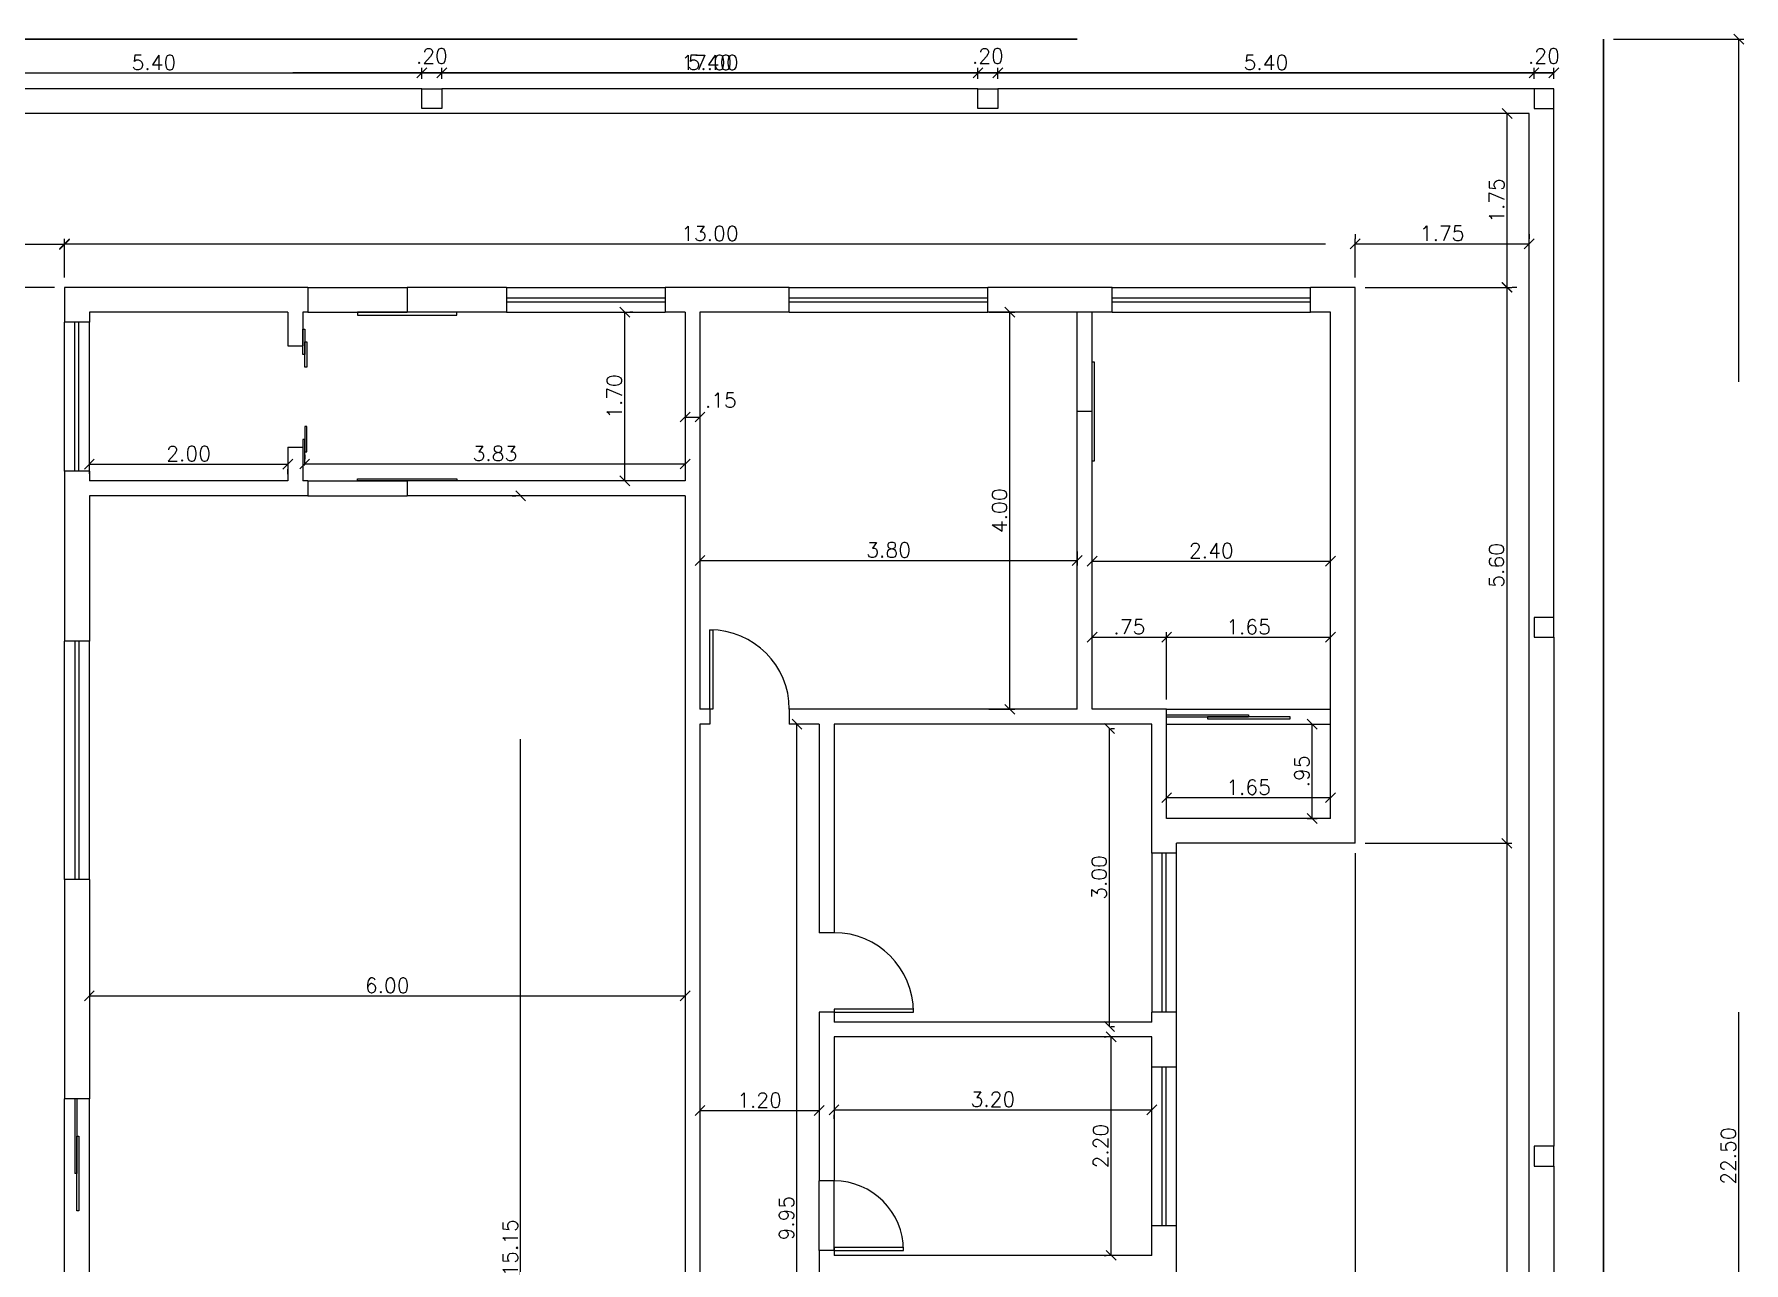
# Model space of a CAD drawing. Header units: millimetres. Extents: x 594.7 to 620.9, y 548.5 to 572.5.
# Drawn here: x 603.72 to 620.93, y 560.13 to 572.5 of the extents above; entities that cross this region are included whole.
import ezdxf

# ---------------------------------------------------------------- set-up
doc = ezdxf.new("R2010")
doc.units = ezdxf.units.MM
doc.linetypes.add('DASHED', pattern=[19.05, 12.7, -6.35])
for name, color, linetype in [('ARQ-ALVENARIA', 4, 'Continuous'), ('ARQ-ESQ-01', 1, 'Continuous'), ('ARQ-ESQ-02', 2, 'Continuous'), ('ARQ-ESTRUTURA', 6, 'Continuous'), ('ARQ-PISO', 8, 'Continuous')]:
    doc.layers.add(name, color=color, linetype=linetype)
doc.layers.add('ARQ-TELHADO', color=252, linetype='DASHED', lineweight=30)
doc.styles.add('ROMANS', font='romans.shx')
doc.dimstyles.new('1-100', dxfattribs={"dimtxt": 0.15, "dimasz": 0.1, "dimexe": 0.05, "dimexo": 0.1, "dimgap": 0.03, "dimtad": 1, "dimzin": 5, "dimdsep": 46, "dimtxsty": 'ROMANS', "dimblk": 'OBLIQUE', "dimcen": 0, "dimclrd": 256, "dimclre": 256, "dimclrt": 2, "dimadec": 0, "dimazin": 0, "dimtfac": 1, "dimtofl": 0, "dimtmove": 2, "dimatfit": 3, "dimfxl": 0.04, "dimtolj": 1, "dimtzin": 1, "dimarcsym": 0})

# ---------------------------------------------------------------- blocks, each defined once
blk = doc.blocks.new('_Oblique')
at = {"color": 0, "linetype": 'ByBlock', "lineweight": -2}
blk.add_line((-0.5, -0.5), (0.5, 0.5), dxfattribs=at)
blk = doc.blocks.new('*D34')
at = {"layer": 'ARQ-TELHADO', "lineweight": -2}
for p, q in [((604.022, 570.052), (604.022, 570.439)), ((604.022, 570.389), (617.022, 570.389)), ((617.022, 570.052), (617.022, 570.439))]:
    blk.add_line(p, q, dxfattribs=at)
at = {"layer": 'DEFPOINTS', "color": 0}
for p in [(617.022, 570.389), (604.022, 569.952), (617.022, 569.952)]:
    blk.add_point(p, dxfattribs=at)
at = {"layer": 'ARQ-TELHADO', "lineweight": -2, "xscale": 0.1, "yscale": 0.1, "zscale": 0.1}
for p, rotation in [((604.022, 570.389), 179.9999999999995), ((617.022, 570.389), 359.9999999999995)]:
    blk.add_blockref('_Oblique', p, dxfattribs=dict(at, rotation=rotation))
at = {"layer": 'ARQ-TELHADO', "color": 2, "insert": (610.522, 570.494), "char_height": 0.15, "attachment_point": 5, "style": 'ROMANS'}
blk.add_mtext('\\A1;13.00', dxfattribs=at)
blk = doc.blocks.new('*D35')
at = {"layer": 'ARQ-TELHADO', "lineweight": -2}
for p, q in [((617.122, 569.952), (618.599, 569.952)), ((618.549, 569.952), (618.549, 564.352)), ((617.122, 564.352), (618.599, 564.352))]:
    blk.add_line(p, q, dxfattribs=at)
at = {"layer": 'DEFPOINTS', "color": 0}
for p in [(617.022, 569.952), (617.022, 564.352), (618.549, 564.352)]:
    blk.add_point(p, dxfattribs=at)
at = {"layer": 'ARQ-TELHADO', "lineweight": -2, "xscale": 0.1, "yscale": 0.1, "zscale": 0.1}
for p, rotation in [((618.549, 569.952), 90), ((618.549, 564.352), 270)]:
    blk.add_blockref('_Oblique', p, dxfattribs=dict(at, rotation=rotation))
at = {"layer": 'ARQ-TELHADO', "color": 2, "insert": (618.444, 567.152), "char_height": 0.15, "attachment_point": 5, "rotation": 90, "style": 'ROMANS'}
blk.add_mtext('\\A1;5.60', dxfattribs=at)
blk = doc.blocks.new('*D37')
at = {"layer": 'ARQ-TELHADO', "lineweight": -2}
for p, q in [((617.122, 564.352), (618.599, 564.352)), ((618.549, 564.352), (618.549, 552.452)), ((615.322, 552.452), (618.599, 552.452))]:
    blk.add_line(p, q, dxfattribs=at)
at = {"layer": 'DEFPOINTS', "color": 0}
for p in [(617.022, 564.352), (615.222, 552.452), (618.549, 552.452)]:
    blk.add_point(p, dxfattribs=at)
at = {"layer": 'ARQ-TELHADO', "lineweight": -2, "xscale": 0.1, "yscale": 0.1, "zscale": 0.1}
for p, rotation in [((618.549, 564.352), 90), ((618.549, 552.452), 270)]:
    blk.add_blockref('_Oblique', p, dxfattribs=dict(at, rotation=rotation))
at = {"layer": 'ARQ-TELHADO', "color": 2, "insert": (618.444, 558.402), "char_height": 0.15, "attachment_point": 5, "rotation": 90, "style": 'ROMANS'}
blk.add_mtext('\\A1;11.90', dxfattribs=at)
blk = doc.blocks.new('*D38')
at = {"layer": 'ARQ-TELHADO', "lineweight": -2}
for p, q in [((603.922, 569.952), (602.63, 569.952)), ((602.68, 569.952), (602.68, 552.452)), ((603.922, 552.452), (602.63, 552.452))]:
    blk.add_line(p, q, dxfattribs=at)
at = {"layer": 'DEFPOINTS', "color": 0}
for p in [(604.022, 569.952), (602.68, 552.452), (604.022, 552.452)]:
    blk.add_point(p, dxfattribs=at)
at = {"layer": 'ARQ-TELHADO', "lineweight": -2, "xscale": 0.1, "yscale": 0.1, "zscale": 0.1}
for p, rotation in [((602.68, 569.952), 90), ((602.68, 552.452), 270)]:
    blk.add_blockref('_Oblique', p, dxfattribs=dict(at, rotation=rotation))
at = {"layer": 'ARQ-TELHADO', "color": 2, "insert": (602.575, 561.202), "char_height": 0.15, "attachment_point": 5, "rotation": 90, "style": 'ROMANS'}
blk.add_mtext('\\A1;17.50', dxfattribs=at)
blk = doc.blocks.new('*D40')
at = {"layer": 'ARQ-TELHADO', "lineweight": -2}
for p, q in [((617.022, 564.252), (617.022, 551.619)), ((615.222, 552.352), (615.222, 551.619)), ((615.222, 551.669), (617.022, 551.669))]:
    blk.add_line(p, q, dxfattribs=at)
at = {"layer": 'DEFPOINTS', "color": 0}
for p in [(617.022, 564.352), (615.222, 552.452), (617.022, 551.669)]:
    blk.add_point(p, dxfattribs=at)
at = {"layer": 'ARQ-TELHADO', "lineweight": -2, "xscale": 0.1, "yscale": 0.1, "zscale": 0.1}
for p, rotation in [((615.222, 551.669), 90), ((617.022, 551.669), 270)]:
    blk.add_blockref('_Oblique', p, dxfattribs=dict(at, rotation=rotation))
at = {"layer": 'ARQ-TELHADO', "color": 2, "insert": (616.122, 551.774), "char_height": 0.15, "attachment_point": 5, "style": 'ROMANS'}
blk.add_mtext('\\A1;1.80', dxfattribs=at)
blk = doc.blocks.new('*D41')
at = {"layer": 'ARQ-TELHADO', "lineweight": -2}
for p, q in [((604.272, 562.816), (610.272, 562.816)), ((604.272, 562.783), (604.272, 562.766)), ((610.272, 562.783), (610.272, 562.766))]:
    blk.add_line(p, q, dxfattribs=at)
at = {"layer": 'DEFPOINTS', "color": 0}
for p in [(604.272, 562.883), (610.272, 562.883), (610.272, 562.816)]:
    blk.add_point(p, dxfattribs=at)
at = {"layer": 'ARQ-TELHADO', "lineweight": -2, "xscale": 0.1, "yscale": 0.1, "zscale": 0.1, "rotation": 180}
blk.add_blockref('_Oblique', (604.272, 562.816), dxfattribs=at)
at = {"layer": 'ARQ-TELHADO', "lineweight": -2, "xscale": 0.1, "yscale": 0.1, "zscale": 0.1}
blk.add_blockref('_Oblique', (610.272, 562.816), dxfattribs=at)
at = {"layer": 'ARQ-TELHADO', "color": 2, "insert": (607.272, 562.921), "char_height": 0.15, "attachment_point": 5, "style": 'ROMANS'}
blk.add_mtext('\\A1;6.00', dxfattribs=at)
blk = doc.blocks.new('*D42')
at = {"layer": 'ARQ-TELHADO', "lineweight": -2}
for p, q in [((610.422, 567.292), (610.422, 567.152)), ((610.422, 567.202), (614.222, 567.202)), ((614.222, 567.292), (614.222, 567.152))]:
    blk.add_line(p, q, dxfattribs=at)
at = {"layer": 'DEFPOINTS', "color": 0}
for p in [(610.422, 567.392), (614.222, 567.392), (614.222, 567.202)]:
    blk.add_point(p, dxfattribs=at)
at = {"layer": 'ARQ-TELHADO', "lineweight": -2, "xscale": 0.1, "yscale": 0.1, "zscale": 0.1, "rotation": 180}
blk.add_blockref('_Oblique', (610.422, 567.202), dxfattribs=at)
at = {"layer": 'ARQ-TELHADO', "lineweight": -2, "xscale": 0.1, "yscale": 0.1, "zscale": 0.1}
blk.add_blockref('_Oblique', (614.222, 567.202), dxfattribs=at)
at = {"layer": 'ARQ-TELHADO', "color": 2, "insert": (612.322, 567.307), "char_height": 0.15, "attachment_point": 5, "style": 'ROMANS'}
blk.add_mtext('\\A1;3.80', dxfattribs=at)
blk = doc.blocks.new('*D43')
at = {"layer": 'ARQ-TELHADO', "lineweight": -2}
for p, q in [((614.372, 567.195), (616.772, 567.195)), ((614.372, 567.102), (614.372, 567.145)), ((616.772, 567.102), (616.772, 567.145))]:
    blk.add_line(p, q, dxfattribs=at)
at = {"layer": 'DEFPOINTS', "color": 0}
for p in [(614.372, 567.202), (616.772, 567.202), (616.772, 567.195)]:
    blk.add_point(p, dxfattribs=at)
at = {"layer": 'ARQ-TELHADO', "lineweight": -2, "xscale": 0.1, "yscale": 0.1, "zscale": 0.1, "rotation": 180}
blk.add_blockref('_Oblique', (614.372, 567.195), dxfattribs=at)
at = {"layer": 'ARQ-TELHADO', "lineweight": -2, "xscale": 0.1, "yscale": 0.1, "zscale": 0.1}
blk.add_blockref('_Oblique', (616.772, 567.195), dxfattribs=at)
at = {"layer": 'ARQ-TELHADO', "color": 2, "insert": (615.572, 567.3), "char_height": 0.15, "attachment_point": 5, "style": 'ROMANS'}
blk.add_mtext('\\A1;2.40', dxfattribs=at)
blk = doc.blocks.new('*D44')
at = {"layer": 'ARQ-TELHADO', "lineweight": -2}
for p, q in [((604.272, 568.172), (606.272, 568.172)), ((604.272, 568.073), (604.272, 568.122)), ((606.272, 568.072), (606.272, 568.122))]:
    blk.add_line(p, q, dxfattribs=at)
at = {"layer": 'DEFPOINTS', "color": 0}
for p in [(604.272, 568.173), (606.272, 568.172), (606.272, 568.172)]:
    blk.add_point(p, dxfattribs=at)
at = {"layer": 'ARQ-TELHADO', "lineweight": -2, "xscale": 0.1, "yscale": 0.1, "zscale": 0.1, "rotation": 180}
blk.add_blockref('_Oblique', (604.272, 568.172), dxfattribs=at)
at = {"layer": 'ARQ-TELHADO', "lineweight": -2, "xscale": 0.1, "yscale": 0.1, "zscale": 0.1}
blk.add_blockref('_Oblique', (606.272, 568.172), dxfattribs=at)
at = {"layer": 'ARQ-TELHADO', "color": 2, "insert": (605.272, 568.277), "char_height": 0.15, "attachment_point": 5, "style": 'ROMANS'}
blk.add_mtext('\\A1;2.00', dxfattribs=at)
blk = doc.blocks.new('*D45')
at = {"layer": 'ARQ-TELHADO', "lineweight": -2}
for p, q in [((606.441, 568.266), (606.441, 568.223)), ((610.272, 568.266), (610.272, 568.223)), ((606.441, 568.173), (610.272, 568.173))]:
    blk.add_line(p, q, dxfattribs=at)
at = {"layer": 'DEFPOINTS', "color": 0}
for p in [(606.441, 568.166), (610.272, 568.173), (610.272, 568.166)]:
    blk.add_point(p, dxfattribs=at)
at = {"layer": 'ARQ-TELHADO', "lineweight": -2, "xscale": 0.1, "yscale": 0.1, "zscale": 0.1, "rotation": 180}
blk.add_blockref('_Oblique', (606.441, 568.173), dxfattribs=at)
at = {"layer": 'ARQ-TELHADO', "lineweight": -2, "xscale": 0.1, "yscale": 0.1, "zscale": 0.1}
blk.add_blockref('_Oblique', (610.272, 568.173), dxfattribs=at)
at = {"layer": 'ARQ-TELHADO', "color": 2, "insert": (608.357, 568.278), "char_height": 0.15, "attachment_point": 5, "style": 'ROMANS'}
blk.add_mtext('\\A1;3.83', dxfattribs=at)
blk = doc.blocks.new('*D48')
at = {"layer": 'ARQ-TELHADO', "lineweight": -2}
for p, q in [((611.772, 561.669), (614.972, 561.669)), ((611.772, 561.577), (611.772, 561.619)), ((614.972, 561.577), (614.972, 561.619))]:
    blk.add_line(p, q, dxfattribs=at)
at = {"layer": 'DEFPOINTS', "color": 0}
for p in [(611.772, 561.677), (614.972, 561.677), (614.972, 561.669)]:
    blk.add_point(p, dxfattribs=at)
at = {"layer": 'ARQ-TELHADO', "lineweight": -2, "xscale": 0.1, "yscale": 0.1, "zscale": 0.1, "rotation": 180}
blk.add_blockref('_Oblique', (611.772, 561.669), dxfattribs=at)
at = {"layer": 'ARQ-TELHADO', "lineweight": -2, "xscale": 0.1, "yscale": 0.1, "zscale": 0.1}
blk.add_blockref('_Oblique', (614.972, 561.669), dxfattribs=at)
at = {"layer": 'ARQ-TELHADO', "color": 2, "insert": (613.372, 561.774), "char_height": 0.15, "attachment_point": 5, "style": 'ROMANS'}
blk.add_mtext('\\A1;3.20', dxfattribs=at)
blk = doc.blocks.new('*D51')
at = {"layer": 'ARQ-TELHADO', "lineweight": -2}
for p, q in [((610.422, 561.716), (610.422, 561.71)), ((611.622, 561.716), (611.622, 561.71)), ((610.422, 561.66), (611.622, 561.66))]:
    blk.add_line(p, q, dxfattribs=at)
at = {"layer": 'DEFPOINTS', "color": 0}
for p in [(610.422, 561.616), (611.622, 561.66), (611.622, 561.616)]:
    blk.add_point(p, dxfattribs=at)
at = {"layer": 'ARQ-TELHADO', "lineweight": -2, "xscale": 0.1, "yscale": 0.1, "zscale": 0.1, "rotation": 180}
blk.add_blockref('_Oblique', (610.422, 561.66), dxfattribs=at)
at = {"layer": 'ARQ-TELHADO', "lineweight": -2, "xscale": 0.1, "yscale": 0.1, "zscale": 0.1}
blk.add_blockref('_Oblique', (611.622, 561.66), dxfattribs=at)
at = {"layer": 'ARQ-TELHADO', "color": 2, "insert": (611.022, 561.765), "char_height": 0.15, "attachment_point": 5, "style": 'ROMANS'}
blk.add_mtext('\\A1;1.20', dxfattribs=at)
blk = doc.blocks.new('*D54')
at = {"layer": 'ARQ-TELHADO', "lineweight": -2}
for p, q in [((614.492, 562.402), (614.513, 562.402)), ((614.563, 560.202), (614.563, 562.402)), ((614.492, 560.202), (614.513, 560.202))]:
    blk.add_line(p, q, dxfattribs=at)
at = {"layer": 'DEFPOINTS', "color": 0}
for p in [(614.563, 562.402), (614.592, 562.402), (614.592, 560.202)]:
    blk.add_point(p, dxfattribs=at)
at = {"layer": 'ARQ-TELHADO', "lineweight": -2, "xscale": 0.1, "yscale": 0.1, "zscale": 0.1}
for p, rotation in [((614.563, 562.402), 90), ((614.563, 560.202), 270)]:
    blk.add_blockref('_Oblique', p, dxfattribs=dict(at, rotation=rotation))
at = {"layer": 'ARQ-TELHADO', "color": 2, "insert": (614.458, 561.302), "char_height": 0.15, "attachment_point": 5, "rotation": 90, "style": 'ROMANS'}
blk.add_mtext('\\A1;2.20', dxfattribs=at)
blk = doc.blocks.new('*D55')
at = {"layer": 'ARQ-TELHADO', "lineweight": -2}
for p, q in [((614.547, 562.508), (614.547, 565.508)), ((614.56, 565.508), (614.597, 565.508)), ((614.56, 562.508), (614.597, 562.508))]:
    blk.add_line(p, q, dxfattribs=at)
at = {"layer": 'DEFPOINTS', "color": 0}
for p in [(614.46, 565.508), (614.547, 565.508), (614.46, 562.508)]:
    blk.add_point(p, dxfattribs=at)
at = {"layer": 'ARQ-TELHADO', "lineweight": -2, "xscale": 0.1, "yscale": 0.1, "zscale": 0.1}
for p, rotation in [((614.547, 565.508), 90), ((614.547, 562.508), 270)]:
    blk.add_blockref('_Oblique', p, dxfattribs=dict(at, rotation=rotation))
at = {"layer": 'ARQ-TELHADO', "color": 2, "insert": (614.442, 564.008), "char_height": 0.15, "attachment_point": 5, "rotation": 90, "style": 'ROMANS'}
blk.add_mtext('\\A1;3.00', dxfattribs=at)
blk = doc.blocks.new('*D56')
at = {"layer": 'ARQ-TELHADO', "lineweight": -2}
for p, q in [((613.332, 569.702), (613.594, 569.702)), ((613.544, 565.702), (613.544, 569.702)), ((613.332, 565.702), (613.594, 565.702))]:
    blk.add_line(p, q, dxfattribs=at)
at = {"layer": 'DEFPOINTS', "color": 0}
for p in [(613.232, 569.702), (613.544, 569.702), (613.232, 565.702)]:
    blk.add_point(p, dxfattribs=at)
at = {"layer": 'ARQ-TELHADO', "lineweight": -2, "xscale": 0.1, "yscale": 0.1, "zscale": 0.1}
for p, rotation in [((613.544, 569.702), 90), ((613.544, 565.702), 270)]:
    blk.add_blockref('_Oblique', p, dxfattribs=dict(at, rotation=rotation))
at = {"layer": 'ARQ-TELHADO', "color": 2, "insert": (613.439, 567.702), "char_height": 0.15, "attachment_point": 5, "rotation": 90, "style": 'ROMANS'}
blk.add_mtext('\\A1;4.00', dxfattribs=at)
blk = doc.blocks.new('*D60')
at = {"layer": 'ARQ-TELHADO', "lineweight": -2}
for p, q in [((614.372, 566.353), (614.372, 566.478)), ((614.372, 566.428), (615.122, 566.428)), ((615.122, 565.802), (615.122, 566.478))]:
    blk.add_line(p, q, dxfattribs=at)
at = {"layer": 'DEFPOINTS', "color": 0}
for p in [(615.122, 566.428), (614.372, 566.253), (615.122, 565.702)]:
    blk.add_point(p, dxfattribs=at)
at = {"layer": 'ARQ-TELHADO', "lineweight": -2, "xscale": 0.1, "yscale": 0.1, "zscale": 0.1, "rotation": 180}
blk.add_blockref('_Oblique', (614.372, 566.428), dxfattribs=at)
at = {"layer": 'ARQ-TELHADO', "lineweight": -2, "xscale": 0.1, "yscale": 0.1, "zscale": 0.1}
blk.add_blockref('_Oblique', (615.122, 566.428), dxfattribs=at)
at = {"layer": 'ARQ-TELHADO', "color": 2, "insert": (614.747, 566.533), "char_height": 0.15, "attachment_point": 5, "style": 'ROMANS'}
blk.add_mtext('\\A1;.75', dxfattribs=at)
blk = doc.blocks.new('*D61')
at = {"layer": 'ARQ-TELHADO', "lineweight": -2}
for p, q in [((615.122, 565.802), (615.122, 566.478)), ((615.122, 566.428), (616.772, 566.428)), ((616.772, 566.336), (616.772, 566.378))]:
    blk.add_line(p, q, dxfattribs=at)
at = {"layer": 'DEFPOINTS', "color": 0}
for p in [(616.772, 566.436), (616.772, 566.428), (615.122, 565.702)]:
    blk.add_point(p, dxfattribs=at)
at = {"layer": 'ARQ-TELHADO', "lineweight": -2, "xscale": 0.1, "yscale": 0.1, "zscale": 0.1, "rotation": 180}
blk.add_blockref('_Oblique', (615.122, 566.428), dxfattribs=at)
at = {"layer": 'ARQ-TELHADO', "lineweight": -2, "xscale": 0.1, "yscale": 0.1, "zscale": 0.1}
blk.add_blockref('_Oblique', (616.772, 566.428), dxfattribs=at)
at = {"layer": 'ARQ-TELHADO', "color": 2, "insert": (615.947, 566.533), "char_height": 0.15, "attachment_point": 5, "style": 'ROMANS'}
blk.add_mtext('\\A1;1.65', dxfattribs=at)
blk = doc.blocks.new('*D62')
at = {"layer": 'ARQ-TELHADO', "lineweight": -2}
for p, q in [((616.538, 565.552), (616.639, 565.552)), ((616.589, 564.602), (616.589, 565.552)), ((616.538, 564.602), (616.639, 564.602))]:
    blk.add_line(p, q, dxfattribs=at)
at = {"layer": 'DEFPOINTS', "color": 0}
for p in [(616.438, 565.552), (616.589, 565.552), (616.438, 564.602)]:
    blk.add_point(p, dxfattribs=at)
at = {"layer": 'ARQ-TELHADO', "lineweight": -2, "xscale": 0.1, "yscale": 0.1, "zscale": 0.1}
for p, rotation in [((616.589, 565.552), 90), ((616.589, 564.602), 270)]:
    blk.add_blockref('_Oblique', p, dxfattribs=dict(at, rotation=rotation))
at = {"layer": 'ARQ-TELHADO', "color": 2, "insert": (616.484, 565.077), "char_height": 0.15, "attachment_point": 5, "rotation": 90, "style": 'ROMANS'}
blk.add_mtext('\\A1;.95', dxfattribs=at)
blk = doc.blocks.new('*D63')
at = {"layer": 'ARQ-TELHADO', "lineweight": -2}
for p, q in [((615.122, 564.812), (616.772, 564.812)), ((615.122, 564.747), (615.122, 564.762)), ((616.772, 564.747), (616.772, 564.762))]:
    blk.add_line(p, q, dxfattribs=at)
at = {"layer": 'DEFPOINTS', "color": 0}
for p in [(615.122, 564.847), (616.772, 564.847), (616.772, 564.812)]:
    blk.add_point(p, dxfattribs=at)
at = {"layer": 'ARQ-TELHADO', "lineweight": -2, "xscale": 0.1, "yscale": 0.1, "zscale": 0.1, "rotation": 180}
blk.add_blockref('_Oblique', (615.122, 564.812), dxfattribs=at)
at = {"layer": 'ARQ-TELHADO', "lineweight": -2, "xscale": 0.1, "yscale": 0.1, "zscale": 0.1}
blk.add_blockref('_Oblique', (616.772, 564.812), dxfattribs=at)
at = {"layer": 'ARQ-TELHADO', "color": 2, "insert": (615.947, 564.917), "char_height": 0.15, "attachment_point": 5, "style": 'ROMANS'}
blk.add_mtext('\\A1;1.65', dxfattribs=at)
blk = doc.blocks.new('*D67')
at = {"layer": 'ARQ-TELHADO', "lineweight": -2}
for p, q in [((610.272, 568.744), (610.272, 568.696)), ((610.422, 568.744), (610.422, 568.696)), ((610.272, 568.646), (610.422, 568.646))]:
    blk.add_line(p, q, dxfattribs=at)
at = {"layer": 'DEFPOINTS', "color": 0}
for p in [(610.272, 568.644), (610.422, 568.646), (610.422, 568.644)]:
    blk.add_point(p, dxfattribs=at)
at = {"layer": 'ARQ-TELHADO', "lineweight": -2, "xscale": 0.1, "yscale": 0.1, "zscale": 0.1, "rotation": 180}
blk.add_blockref('_Oblique', (610.272, 568.646), dxfattribs=at)
at = {"layer": 'ARQ-TELHADO', "lineweight": -2, "xscale": 0.1, "yscale": 0.1, "zscale": 0.1}
blk.add_blockref('_Oblique', (610.422, 568.646), dxfattribs=at)
at = {"layer": 'ARQ-TELHADO', "color": 2, "insert": (610.632, 568.816), "char_height": 0.15, "attachment_point": 5, "style": 'ROMANS'}
blk.add_mtext('\\A1;.15', dxfattribs=at)
blk = doc.blocks.new('*D70')
at = {"layer": 'ARQ-TELHADO', "lineweight": -2}
for p, q in [((602.222, 572.052), (602.222, 572.162)), ((602.222, 572.112), (607.622, 572.112)), ((607.622, 572.052), (607.622, 572.162))]:
    blk.add_line(p, q, dxfattribs=at)
at = {"layer": 'DEFPOINTS', "color": 0}
for p in [(607.622, 572.112), (602.222, 571.952), (607.622, 571.952)]:
    blk.add_point(p, dxfattribs=at)
at = {"layer": 'ARQ-TELHADO', "lineweight": -2, "xscale": 0.1, "yscale": 0.1, "zscale": 0.1, "rotation": 180}
blk.add_blockref('_Oblique', (602.222, 572.112), dxfattribs=at)
at = {"layer": 'ARQ-TELHADO', "lineweight": -2, "xscale": 0.1, "yscale": 0.1, "zscale": 0.1}
blk.add_blockref('_Oblique', (607.622, 572.112), dxfattribs=at)
at = {"layer": 'ARQ-TELHADO', "color": 2, "insert": (604.922, 572.217), "char_height": 0.15, "attachment_point": 5, "style": 'ROMANS'}
blk.add_mtext('\\A1;5.40', dxfattribs=at)
blk = doc.blocks.new('*D71')
at = {"layer": 'ARQ-TELHADO', "lineweight": -2}
for p, q in [((607.622, 572.052), (607.622, 572.162)), ((607.622, 572.112), (607.822, 572.112)), ((607.822, 572.052), (607.822, 572.162))]:
    blk.add_line(p, q, dxfattribs=at)
at = {"layer": 'DEFPOINTS', "color": 0}
for p in [(607.822, 572.112), (607.622, 571.952), (607.822, 571.952)]:
    blk.add_point(p, dxfattribs=at)
at = {"layer": 'ARQ-TELHADO', "lineweight": -2, "xscale": 0.1, "yscale": 0.1, "zscale": 0.1, "rotation": 180}
blk.add_blockref('_Oblique', (607.622, 572.112), dxfattribs=at)
at = {"layer": 'ARQ-TELHADO', "lineweight": -2, "xscale": 0.1, "yscale": 0.1, "zscale": 0.1}
blk.add_blockref('_Oblique', (607.822, 572.112), dxfattribs=at)
at = {"layer": 'ARQ-TELHADO', "color": 2, "insert": (607.722, 572.282), "char_height": 0.15, "attachment_point": 5, "style": 'ROMANS'}
blk.add_mtext('\\A1;.20', dxfattribs=at)
blk = doc.blocks.new('*D72')
at = {"layer": 'ARQ-TELHADO', "lineweight": -2}
for p, q in [((607.822, 572.052), (607.822, 572.162)), ((607.822, 572.112), (613.222, 572.112)), ((613.222, 572.052), (613.222, 572.162))]:
    blk.add_line(p, q, dxfattribs=at)
at = {"layer": 'DEFPOINTS', "color": 0}
for p in [(613.222, 572.112), (607.822, 571.952), (613.222, 571.952)]:
    blk.add_point(p, dxfattribs=at)
at = {"layer": 'ARQ-TELHADO', "lineweight": -2, "xscale": 0.1, "yscale": 0.1, "zscale": 0.1, "rotation": 180}
blk.add_blockref('_Oblique', (607.822, 572.112), dxfattribs=at)
at = {"layer": 'ARQ-TELHADO', "lineweight": -2, "xscale": 0.1, "yscale": 0.1, "zscale": 0.1}
blk.add_blockref('_Oblique', (613.222, 572.112), dxfattribs=at)
at = {"layer": 'ARQ-TELHADO', "color": 2, "insert": (610.522, 572.217), "char_height": 0.15, "attachment_point": 5, "style": 'ROMANS'}
blk.add_mtext('\\A1;5.40', dxfattribs=at)
blk = doc.blocks.new('*D73')
at = {"layer": 'ARQ-TELHADO', "lineweight": -2}
for p, q in [((613.222, 572.052), (613.222, 572.162)), ((613.222, 572.112), (613.422, 572.112)), ((613.422, 572.052), (613.422, 572.162))]:
    blk.add_line(p, q, dxfattribs=at)
at = {"layer": 'DEFPOINTS', "color": 0}
for p in [(613.422, 572.112), (613.222, 571.952), (613.422, 571.952)]:
    blk.add_point(p, dxfattribs=at)
at = {"layer": 'ARQ-TELHADO', "lineweight": -2, "xscale": 0.1, "yscale": 0.1, "zscale": 0.1, "rotation": 180}
blk.add_blockref('_Oblique', (613.222, 572.112), dxfattribs=at)
at = {"layer": 'ARQ-TELHADO', "lineweight": -2, "xscale": 0.1, "yscale": 0.1, "zscale": 0.1}
blk.add_blockref('_Oblique', (613.422, 572.112), dxfattribs=at)
at = {"layer": 'ARQ-TELHADO', "color": 2, "insert": (613.322, 572.282), "char_height": 0.15, "attachment_point": 5, "style": 'ROMANS'}
blk.add_mtext('\\A1;.20', dxfattribs=at)
blk = doc.blocks.new('*D74')
at = {"layer": 'ARQ-TELHADO', "lineweight": -2}
for p, q in [((613.422, 572.052), (613.422, 572.162)), ((613.422, 572.112), (618.822, 572.112)), ((618.822, 572.052), (618.822, 572.162))]:
    blk.add_line(p, q, dxfattribs=at)
at = {"layer": 'DEFPOINTS', "color": 0}
for p in [(618.822, 572.112), (613.422, 571.952), (618.822, 571.952)]:
    blk.add_point(p, dxfattribs=at)
at = {"layer": 'ARQ-TELHADO', "lineweight": -2, "xscale": 0.1, "yscale": 0.1, "zscale": 0.1, "rotation": 180}
blk.add_blockref('_Oblique', (613.422, 572.112), dxfattribs=at)
at = {"layer": 'ARQ-TELHADO', "lineweight": -2, "xscale": 0.1, "yscale": 0.1, "zscale": 0.1}
blk.add_blockref('_Oblique', (618.822, 572.112), dxfattribs=at)
at = {"layer": 'ARQ-TELHADO', "color": 2, "insert": (616.122, 572.217), "char_height": 0.15, "attachment_point": 5, "style": 'ROMANS'}
blk.add_mtext('\\A1;5.40', dxfattribs=at)
blk = doc.blocks.new('*D75')
at = {"layer": 'ARQ-TELHADO', "lineweight": -2}
for p, q in [((618.822, 572.052), (618.822, 572.162)), ((618.822, 572.112), (619.022, 572.112)), ((619.022, 572.052), (619.022, 572.162))]:
    blk.add_line(p, q, dxfattribs=at)
at = {"layer": 'DEFPOINTS', "color": 0}
for p in [(619.022, 572.112), (618.822, 571.952), (619.022, 571.952)]:
    blk.add_point(p, dxfattribs=at)
at = {"layer": 'ARQ-TELHADO', "lineweight": -2, "xscale": 0.1, "yscale": 0.1, "zscale": 0.1, "rotation": 180}
blk.add_blockref('_Oblique', (618.822, 572.112), dxfattribs=at)
at = {"layer": 'ARQ-TELHADO', "lineweight": -2, "xscale": 0.1, "yscale": 0.1, "zscale": 0.1}
blk.add_blockref('_Oblique', (619.022, 572.112), dxfattribs=at)
at = {"layer": 'ARQ-TELHADO', "color": 2, "insert": (618.922, 572.282), "char_height": 0.15, "attachment_point": 5, "style": 'ROMANS'}
blk.add_mtext('\\A1;.20', dxfattribs=at)
blk = doc.blocks.new('*D76')
at = {"layer": 'ARQ-TELHADO', "lineweight": -2}
for p, q in [((602.022, 572.052), (602.022, 572.162)), ((619.022, 572.112), (602.022, 572.112)), ((619.022, 572.052), (619.022, 572.162))]:
    blk.add_line(p, q, dxfattribs=at)
at = {"layer": 'DEFPOINTS', "color": 0}
for p in [(602.022, 572.112), (602.022, 571.952), (619.022, 571.952)]:
    blk.add_point(p, dxfattribs=at)
at = {"layer": 'ARQ-TELHADO', "lineweight": -2, "xscale": 0.1, "yscale": 0.1, "zscale": 0.1, "rotation": 180}
blk.add_blockref('_Oblique', (602.022, 572.112), dxfattribs=at)
at = {"layer": 'ARQ-TELHADO', "lineweight": -2, "xscale": 0.1, "yscale": 0.1, "zscale": 0.1}
blk.add_blockref('_Oblique', (619.022, 572.112), dxfattribs=at)
at = {"layer": 'ARQ-TELHADO', "color": 2, "insert": (610.522, 572.217), "char_height": 0.15, "attachment_point": 5, "style": 'ROMANS'}
blk.add_mtext('\\A1;17.00', dxfattribs=at)
blk = doc.blocks.new('*D108')
at = {"layer": 'ARQ-TELHADO', "lineweight": -2}
for p, q in [((618.552, 569.952), (618.552, 571.702)), ((618.649, 571.702), (618.602, 571.702)), ((618.649, 569.952), (618.602, 569.952))]:
    blk.add_line(p, q, dxfattribs=at)
at = {"layer": 'DEFPOINTS', "color": 0}
for p in [(618.549, 571.702), (618.552, 571.702), (618.549, 569.952)]:
    blk.add_point(p, dxfattribs=at)
at = {"layer": 'ARQ-TELHADO', "lineweight": -2, "xscale": 0.1, "yscale": 0.1, "zscale": 0.1}
for p, rotation in [((618.552, 571.702), 90), ((618.552, 569.952), 270)]:
    blk.add_blockref('_Oblique', p, dxfattribs=dict(at, rotation=rotation))
at = {"layer": 'ARQ-TELHADO', "color": 2, "insert": (618.447, 570.827), "char_height": 0.15, "attachment_point": 5, "rotation": 90, "style": 'ROMANS'}
blk.add_mtext('\\A1;1.75', dxfattribs=at)
blk = doc.blocks.new('*D111')
at = {"layer": 'ARQ-TELHADO', "lineweight": -2}
for p, q in [((617.022, 570.489), (617.022, 570.441)), ((618.772, 570.489), (618.772, 570.441)), ((617.022, 570.391), (618.772, 570.391))]:
    blk.add_line(p, q, dxfattribs=at)
at = {"layer": 'DEFPOINTS', "color": 0}
for p in [(617.022, 570.389), (618.772, 570.391), (618.772, 570.389)]:
    blk.add_point(p, dxfattribs=at)
at = {"layer": 'ARQ-TELHADO', "lineweight": -2, "xscale": 0.1, "yscale": 0.1, "zscale": 0.1, "rotation": 180}
blk.add_blockref('_Oblique', (617.022, 570.391), dxfattribs=at)
at = {"layer": 'ARQ-TELHADO', "lineweight": -2, "xscale": 0.1, "yscale": 0.1, "zscale": 0.1}
blk.add_blockref('_Oblique', (618.772, 570.391), dxfattribs=at)
at = {"layer": 'ARQ-TELHADO', "color": 2, "insert": (617.897, 570.496), "char_height": 0.15, "attachment_point": 5, "style": 'ROMANS'}
blk.add_mtext('\\A1;1.75', dxfattribs=at)
blk = doc.blocks.new('*D112')
at = {"layer": 'ARQ-TELHADO', "lineweight": -2}
for p, q in [((604.022, 570.384), (602.272, 570.384)), ((602.272, 570.289), (602.272, 570.334)), ((604.022, 570.289), (604.022, 570.334))]:
    blk.add_line(p, q, dxfattribs=at)
at = {"layer": 'DEFPOINTS', "color": 0}
for p in [(602.272, 570.389), (602.272, 570.384), (604.022, 570.389)]:
    blk.add_point(p, dxfattribs=at)
at = {"layer": 'ARQ-TELHADO', "lineweight": -2, "xscale": 0.1, "yscale": 0.1, "zscale": 0.1, "rotation": 180}
blk.add_blockref('_Oblique', (602.272, 570.384), dxfattribs=at)
at = {"layer": 'ARQ-TELHADO', "lineweight": -2, "xscale": 0.1, "yscale": 0.1, "zscale": 0.1}
blk.add_blockref('_Oblique', (604.022, 570.384), dxfattribs=at)
at = {"layer": 'ARQ-TELHADO', "color": 2, "insert": (603.147, 570.489), "char_height": 0.15, "attachment_point": 5, "style": 'ROMANS'}
blk.add_mtext('\\A1;1.75', dxfattribs=at)
blk = doc.blocks.new('*D115')
at = {"layer": 'ARQ-TELHADO', "lineweight": -2}
for p, q in [((611.399, 555.602), (611.399, 565.552)), ((611.497, 565.552), (611.449, 565.552)), ((611.497, 555.602), (611.449, 555.602))]:
    blk.add_line(p, q, dxfattribs=at)
at = {"layer": 'DEFPOINTS', "color": 0}
for p in [(611.397, 565.552), (611.399, 565.552), (611.397, 555.602)]:
    blk.add_point(p, dxfattribs=at)
at = {"layer": 'ARQ-TELHADO', "lineweight": -2, "xscale": 0.1, "yscale": 0.1, "zscale": 0.1}
for p, rotation in [((611.399, 565.552), 90), ((611.399, 555.602), 270)]:
    blk.add_blockref('_Oblique', p, dxfattribs=dict(at, rotation=rotation))
at = {"layer": 'ARQ-TELHADO', "color": 2, "insert": (611.294, 560.577), "char_height": 0.15, "attachment_point": 5, "rotation": 90, "style": 'ROMANS'}
blk.add_mtext('\\A1;9.95', dxfattribs=at)
blk = doc.blocks.new('*D116')
at = {"layer": 'ARQ-TELHADO', "lineweight": -2}
for p, q in [((609.665, 568.002), (609.665, 569.702)), ((609.747, 569.702), (609.715, 569.702)), ((609.747, 568.002), (609.715, 568.002))]:
    blk.add_line(p, q, dxfattribs=at)
at = {"layer": 'DEFPOINTS', "color": 0}
for p in [(609.647, 569.702), (609.665, 569.702), (609.647, 568.002)]:
    blk.add_point(p, dxfattribs=at)
at = {"layer": 'ARQ-TELHADO', "lineweight": -2, "xscale": 0.1, "yscale": 0.1, "zscale": 0.1}
for p, rotation in [((609.665, 569.702), 90), ((609.665, 568.002), 270)]:
    blk.add_blockref('_Oblique', p, dxfattribs=dict(at, rotation=rotation))
at = {"layer": 'ARQ-TELHADO', "color": 2, "insert": (609.56, 568.852), "char_height": 0.15, "attachment_point": 5, "rotation": 90, "style": 'ROMANS'}
blk.add_mtext('\\A1;1.70', dxfattribs=at)
blk = doc.blocks.new('*D117')
at = {"layer": 'ARQ-TELHADO', "lineweight": -2}
for p, q in [((608.532, 567.852), (608.566, 567.852)), ((608.616, 552.702), (608.616, 567.852)), ((608.532, 552.702), (608.566, 552.702))]:
    blk.add_line(p, q, dxfattribs=at)
at = {"layer": 'DEFPOINTS', "color": 0}
for p in [(608.616, 567.852), (608.632, 567.852), (608.632, 552.702)]:
    blk.add_point(p, dxfattribs=at)
at = {"layer": 'ARQ-TELHADO', "lineweight": -2, "xscale": 0.1, "yscale": 0.1, "zscale": 0.1}
for p, rotation in [((608.616, 567.852), 90), ((608.616, 552.702), 270)]:
    blk.add_blockref('_Oblique', p, dxfattribs=dict(at, rotation=rotation))
at = {"layer": 'ARQ-TELHADO', "color": 2, "insert": (608.511, 560.277), "char_height": 0.15, "attachment_point": 5, "rotation": 90, "style": 'ROMANS'}
blk.add_mtext('\\A1;15.15', dxfattribs=at)
blk = doc.blocks.new('*D121')
at = {"layer": 'ARQ-TELHADO', "lineweight": -2}
for p, q in [((619.622, 572.452), (620.935, 572.452)), ((620.885, 549.952), (620.885, 572.452)), ((619.622, 549.952), (620.935, 549.952))]:
    blk.add_line(p, q, dxfattribs=at)
at = {"layer": 'DEFPOINTS', "color": 0}
for p in [(619.522, 572.452), (620.885, 572.452), (619.522, 549.952)]:
    blk.add_point(p, dxfattribs=at)
at = {"layer": 'ARQ-TELHADO', "lineweight": -2, "xscale": 0.1, "yscale": 0.1, "zscale": 0.1}
for p, rotation in [((620.885, 572.452), 90), ((620.885, 549.952), 270)]:
    blk.add_blockref('_Oblique', p, dxfattribs=dict(at, rotation=rotation))
at = {"layer": 'ARQ-TELHADO', "color": 2, "insert": (620.78, 561.202), "char_height": 0.15, "attachment_point": 5, "rotation": 90, "style": 'ROMANS'}
blk.add_mtext('\\A1;22.50', dxfattribs=at)

msp = doc.modelspace()

# ---------------------------------------------------------------- linework, layer by layer
at = {"layer": 'ARQ-ALVENARIA'}
for p, q in [((607.622, 571.952), (607.822, 571.952)), ((607.622, 571.752), (607.622, 571.952)), ((607.822, 571.952), (607.822, 571.752)), ((613.222, 571.952), (613.422, 571.952)), ((613.222, 571.752), (613.222, 571.952)), ((613.422, 571.952), (613.422, 571.752)), ((619.022, 571.952), (618.822, 571.952)), ((618.822, 571.952), (618.822, 571.752)), ((619.022, 571.752), (619.022, 571.952)), ((607.822, 571.752), (607.622, 571.752)), ((613.422, 571.752), (613.222, 571.752)), ((618.822, 571.752), (619.022, 571.752)), ((604.022, 569.952), (604.022, 569.602)), ((606.472, 569.952), (604.022, 569.952)), ((606.472, 569.952), (606.472, 569.702)), ((607.472, 569.952), (607.472, 569.702)), ((608.472, 569.952), (607.472, 569.952)), ((608.472, 569.952), (608.472, 569.702)), ((610.072, 569.952), (610.072, 569.702)), ((611.322, 569.952), (610.072, 569.952)), ((611.322, 569.702), (611.322, 569.952)), ((613.322, 569.702), (613.322, 569.952)), ((614.572, 569.952), (613.322, 569.952)), ((614.572, 569.702), (614.572, 569.952)), ((617.022, 569.952), (616.572, 569.952)), ((616.572, 569.702), (616.572, 569.952)), ((617.022, 564.352), (617.022, 569.952)), ((604.272, 569.602), (604.022, 569.602)), ((604.272, 569.702), (604.272, 569.602)), ((606.272, 569.702), (604.272, 569.702)), ((606.272, 569.702), (606.272, 569.362)), ((606.422, 569.702), (606.422, 569.362)), ((606.472, 569.702), (606.422, 569.702)), ((608.472, 569.702), (607.472, 569.702)), ((610.272, 569.702), (610.072, 569.702)), ((610.272, 569.702), (610.272, 568.002)), ((610.422, 569.702), (610.422, 565.702)), ((611.322, 569.702), (610.422, 569.702)), ((614.572, 569.702), (613.322, 569.702)), ((616.772, 569.702), (616.572, 569.702)), ((616.772, 564.602), (616.772, 569.702)), ((606.272, 569.362), (606.422, 569.362)), ((614.222, 565.702), (614.222, 568.702)), ((614.372, 568.702), (614.222, 568.702)), ((614.372, 565.702), (614.372, 568.702)), ((606.272, 568.342), (606.422, 568.342)), ((606.272, 568.342), (606.272, 568.002)), ((606.422, 568.342), (606.422, 568.002)), ((604.272, 568.102), (604.022, 568.102)), ((604.022, 568.102), (604.022, 566.389)), ((604.272, 568.102), (604.272, 568.002)), ((606.272, 568.002), (604.272, 568.002)), ((606.472, 568.002), (606.422, 568.002)), ((606.472, 568.002), (606.472, 567.852)), ((610.272, 568.002), (607.472, 568.002)), ((607.472, 568.002), (607.472, 567.852)), ((604.272, 567.852), (604.272, 566.389)), ((606.472, 567.852), (604.272, 567.852)), ((610.272, 567.852), (607.472, 567.852)), ((610.272, 567.852), (610.272, 558.608)), ((604.272, 566.389), (604.022, 566.389)), ((610.522, 565.702), (610.422, 565.702)), ((610.522, 565.702), (610.522, 565.552)), ((614.222, 565.702), (611.322, 565.702)), ((611.322, 565.702), (611.322, 565.552)), ((615.122, 565.702), (614.372, 565.702)), ((615.122, 564.602), (615.122, 565.702)), ((610.422, 565.552), (610.422, 558.608)), ((610.522, 565.552), (610.422, 565.552)), ((611.622, 565.552), (611.322, 565.552)), ((611.622, 565.552), (611.622, 563.452)), ((611.772, 565.552), (611.772, 563.452)), ((614.972, 565.552), (611.772, 565.552)), ((614.972, 564.252), (614.972, 565.552)), ((616.772, 564.602), (615.122, 564.602)), ((615.222, 564.252), (614.972, 564.252)), ((617.022, 564.352), (615.222, 564.352)), ((615.222, 564.252), (615.222, 564.352)), ((604.272, 563.989), (604.022, 563.989)), ((604.022, 563.989), (604.022, 561.777)), ((604.272, 563.989), (604.272, 561.777)), ((611.772, 563.452), (611.622, 563.452)), ((611.772, 562.652), (611.622, 562.652)), ((611.622, 562.652), (611.622, 560.952)), ((611.772, 562.652), (611.772, 562.552)), ((614.972, 562.552), (611.772, 562.552)), ((614.972, 562.552), (614.972, 562.652)), ((615.222, 562.652), (614.972, 562.652)), ((615.222, 562.102), (615.222, 562.652)), ((614.972, 562.402), (611.772, 562.402)), ((611.772, 562.402), (611.772, 560.952)), ((614.972, 562.102), (614.972, 562.402)), ((614.972, 562.102), (615.222, 562.102)), ((604.272, 561.777), (604.022, 561.777)), ((611.772, 560.952), (611.622, 560.952)), ((614.972, 560.202), (614.972, 560.502)), ((614.972, 560.502), (615.222, 560.502)), ((615.222, 559.352), (615.222, 560.502)), ((611.772, 560.252), (611.622, 560.252)), ((611.622, 560.252), (611.622, 559.952)), ((611.772, 560.252), (611.772, 560.202)), ((614.972, 560.202), (611.772, 560.202))]:
    msp.add_line(p, q, dxfattribs=at)
for points in [[(619.022, 566.427), (619.022, 566.627), (618.822, 566.627), (618.822, 566.427), (619.022, 566.427)], [(619.022, 561.102), (619.022, 561.302), (618.822, 561.302), (618.822, 561.102), (619.022, 561.102)]]:
    msp.add_lwpolyline(points, dxfattribs=at)
at = {"layer": 'ARQ-ESQ-01'}
for p, q in [((608.472, 569.952), (610.072, 569.952)), ((611.322, 569.952), (613.322, 569.952)), ((614.572, 569.952), (616.572, 569.952)), ((604.022, 568.102), (604.022, 569.602)), ((604.272, 568.102), (604.272, 569.602)), ((608.472, 569.702), (610.072, 569.702)), ((611.322, 569.702), (613.322, 569.702)), ((614.572, 569.702), (616.572, 569.702)), ((604.022, 563.989), (604.022, 566.389)), ((604.272, 563.989), (604.272, 566.389)), ((615.122, 565.702), (616.772, 565.702)), ((615.122, 565.552), (616.772, 565.552)), ((614.972, 564.252), (614.972, 562.652)), ((615.222, 562.652), (615.222, 564.252)), ((614.972, 560.502), (614.972, 562.102)), ((615.222, 560.502), (615.222, 562.102))]:
    msp.add_line(p, q, dxfattribs=at)
for centre, radius in [((610.522, 565.702), 0.8), ((611.772, 562.652), 0.8), ((611.772, 560.252), 0.7)]:
    msp.add_arc(centre, radius, 0, 90, dxfattribs=at)
at = {"layer": 'ARQ-ESQ-02'}
for p, q in [((608.472, 569.847), (610.072, 569.847)), ((608.472, 569.807), (610.072, 569.807)), ((611.322, 569.847), (613.322, 569.847)), ((611.322, 569.807), (613.322, 569.807)), ((614.572, 569.847), (616.572, 569.847)), ((614.572, 569.807), (616.572, 569.807)), ((604.127, 568.102), (604.127, 569.602)), ((604.167, 568.102), (604.167, 569.602)), ((604.127, 566.389), (604.127, 563.989)), ((604.167, 566.389), (604.167, 563.989)), ((615.122, 565.647), (615.947, 565.647)), ((615.122, 565.627), (615.947, 565.627)), ((615.535, 565.627), (615.535, 565.607)), ((616.365, 565.627), (615.535, 565.627)), ((615.947, 565.647), (615.947, 565.627)), ((616.365, 565.607), (616.365, 565.627)), ((615.535, 565.607), (616.365, 565.607)), ((615.077, 562.652), (615.077, 564.252)), ((615.117, 562.652), (615.117, 564.252)), ((615.077, 560.502), (615.077, 562.102)), ((615.117, 560.502), (615.117, 562.102)), ((604.127, 561.777), (604.127, 561.027)), ((604.147, 561.777), (604.147, 561.027)), ((604.147, 561.027), (604.127, 561.027))]:
    msp.add_line(p, q, dxfattribs=at)
for points in [[(606.972, 569.702), (606.972, 569.672), (607.972, 569.672), (607.972, 569.702), (606.972, 569.702)], [(606.422, 569.532), (606.442, 569.532), (606.442, 569.277), (606.422, 569.277), (606.422, 569.532)], [(606.442, 569.404), (606.462, 569.404), (606.462, 569.149), (606.442, 569.149), (606.442, 569.404)], [(614.372, 569.202), (614.392, 569.202), (614.392, 568.202), (614.372, 568.202), (614.372, 569.202)], [(606.422, 568.166), (606.441, 568.166), (606.441, 568.421), (606.421, 568.421), (606.422, 568.166)], [(606.441, 568.294), (606.461, 568.294), (606.461, 568.549), (606.441, 568.549), (606.441, 568.294)], [(606.972, 568.002), (606.972, 568.022), (607.972, 568.022), (607.972, 568.002), (606.972, 568.002)], [(610.522, 565.702), (610.522, 566.502), (610.552, 566.502), (610.552, 565.702), (610.522, 565.702)], [(611.772, 562.652), (612.572, 562.652), (612.572, 562.682), (611.772, 562.682), (611.772, 562.652)], [(604.147, 561.402), (604.167, 561.402), (604.167, 560.652), (604.147, 560.652), (604.147, 561.402)], [(611.772, 560.252), (612.472, 560.252), (612.472, 560.282), (611.772, 560.282), (611.772, 560.252)]]:
    msp.add_lwpolyline(points, dxfattribs=at)
at = {"layer": 'ARQ-ESTRUTURA'}
for p, q in [((607.622, 571.952), (602.222, 571.952)), ((613.222, 571.952), (607.822, 571.952)), ((618.822, 571.952), (613.422, 571.952)), ((618.772, 571.702), (602.272, 571.702)), ((618.772, 550.702), (618.772, 571.702)), ((619.022, 566.627), (619.022, 571.752)), ((619.022, 566.427), (619.022, 561.302)), ((619.022, 561.102), (619.022, 555.977))]:
    msp.add_line(p, q, dxfattribs=at)
at = {"layer": 'ARQ-PISO'}
for p, q in [((606.472, 569.952), (607.472, 569.952)), ((606.472, 569.702), (607.472, 569.702)), ((614.222, 568.702), (614.222, 569.702)), ((614.372, 568.702), (614.372, 569.702)), ((606.472, 568.002), (607.472, 568.002)), ((606.472, 567.852), (607.472, 567.852)), ((604.022, 558.777), (604.022, 561.777)), ((604.272, 558.777), (604.272, 561.777)), ((611.622, 560.252), (611.622, 560.952)), ((611.772, 560.252), (611.772, 560.952))]:
    msp.add_line(p, q, dxfattribs=at)
at = {"layer": 'ARQ-TELHADO'}
msp.add_lwpolyline([(601.522, 572.452), (619.522, 572.452), (619.522, 549.952), (601.522, 549.952), (601.522, 572.452)], dxfattribs=at)

# ---------------------------------------------------------------- dimensions: what is measured, and where the dimension line sits
for base, p1, p2, picture, middle in [((607.822, 572.112), (607.622, 571.952), (607.822, 571.952), '*D71', (607.722, 572.282)), ((613.422, 572.112), (613.222, 571.952), (613.422, 571.952), '*D73', (613.322, 572.282)), ((619.022, 572.112), (618.822, 571.952), (619.022, 571.952), '*D75', (618.922, 572.282)), ((602.022, 572.112), (619.022, 571.952), (602.022, 571.952), '*D76', (610.522, 572.217)), ((607.622, 572.112), (602.222, 571.952), (607.622, 571.952), '*D70', (604.922, 572.217)), ((613.222, 572.112), (607.822, 571.952), (613.222, 571.952), '*D72', (610.522, 572.217)), ((618.822, 572.112), (613.422, 571.952), (618.822, 571.952), '*D74', (616.122, 572.217)), ((616.772, 566.428), (615.122, 565.702), (616.772, 566.436), '*D61', (615.947, 566.533)), ((617.022, 551.669), (615.222, 552.452), (617.022, 564.352), '*D40', (616.122, 551.774))]:
    dim = msp.add_linear_dim(base=base, p1=p1, p2=p2, dimstyle='1-100', dxfattribs=at)
    dim.commit()
    dim.dimension.update_dxf_attribs({"geometry": picture, "text_midpoint": middle})
for base, p1, p2, picture, middle in [((620.885, 572.452), (619.522, 549.952), (619.522, 572.452), '*D121', (620.78, 561.202)), ((618.552, 571.702), (618.549, 569.952), (618.549, 571.702), '*D108', (618.447, 570.827)), ((609.665, 569.702), (609.647, 568.002), (609.647, 569.702), '*D116', (609.56, 568.852)), ((613.544, 569.702), (613.232, 565.702), (613.232, 569.702), '*D56', (613.439, 567.702)), ((608.616, 567.852), (608.632, 552.702), (608.632, 567.852), '*D117', (608.511, 560.277)), ((611.399, 565.552), (611.397, 555.602), (611.397, 565.552), '*D115', (611.294, 560.577)), ((614.547, 565.508), (614.46, 562.508), (614.46, 565.508), '*D55', (614.442, 564.008)), ((616.589, 565.552), (616.438, 564.602), (616.438, 565.552), '*D62', (616.484, 565.077)), ((614.563, 562.402), (614.592, 560.202), (614.592, 562.402), '*D54', (614.458, 561.302))]:
    dim = msp.add_linear_dim(base=base, p1=p1, p2=p2, angle=90, dimstyle='1-100', override={"dimlfac": 1}, dxfattribs=at)
    dim.commit()
    dim.dimension.update_dxf_attribs({"geometry": picture, "text_midpoint": middle})
for p1, p2, distance, picture, middle in [((604.022, 570.389), (602.272, 570.389), 0.005, '*D112', (603.147, 570.489)), ((604.022, 569.952), (617.022, 569.952), 0.437, '*D34', (610.522, 570.494)), ((604.022, 569.952), (604.022, 552.452), -1.342, '*D38', (602.575, 561.202)), ((617.022, 569.952), (617.022, 564.352), 1.527, '*D35', (618.444, 567.152))]:
    dim = msp.add_aligned_dim(p1=p1, p2=p2, distance=distance, dimstyle='1-100', override={"dimlfac": 1}, dxfattribs=at)
    dim.commit()
    dim.dimension.update_dxf_attribs({"geometry": picture, "text_midpoint": middle})
for base, p1, p2, picture, middle in [((618.772, 570.391), (617.022, 570.389), (618.772, 570.389), '*D111', (617.897, 570.496)), ((606.272, 568.172), (604.272, 568.173), (606.272, 568.172), '*D44', (605.272, 568.277)), ((610.272, 568.173), (606.441, 568.166), (610.272, 568.166), '*D45', (608.357, 568.278)), ((614.222, 567.202), (610.422, 567.392), (614.222, 567.392), '*D42', (612.322, 567.307)), ((616.772, 567.195), (614.372, 567.202), (616.772, 567.202), '*D43', (615.572, 567.3)), ((615.122, 566.428), (614.372, 566.253), (615.122, 565.702), '*D60', (614.747, 566.533)), ((616.772, 564.812), (615.122, 564.847), (616.772, 564.847), '*D63', (615.947, 564.917)), ((610.272, 562.816), (604.272, 562.883), (610.272, 562.883), '*D41', (607.272, 562.921)), ((611.622, 561.66), (610.422, 561.616), (611.622, 561.616), '*D51', (611.022, 561.765)), ((614.972, 561.669), (611.772, 561.677), (614.972, 561.677), '*D48', (613.372, 561.774))]:
    dim = msp.add_linear_dim(base=base, p1=p1, p2=p2, dimstyle='1-100', override={"dimlfac": 1}, dxfattribs=at)
    dim.commit()
    dim.dimension.update_dxf_attribs({"geometry": picture, "text_midpoint": middle})
dim = msp.add_linear_dim(base=(610.422, 568.646), p1=(610.272, 568.644), p2=(610.422, 568.644), angle=0, dimstyle='1-100', override={"dimlfac": 1}, dxfattribs=at)
dim.commit()
dim.dimension.update_dxf_attribs({"geometry": '*D67', "text_midpoint": (610.632, 568.816), "dimtype": 161})
dim = msp.add_linear_dim(base=(618.549, 552.452), p1=(617.022, 564.352), p2=(615.222, 552.452), angle=270, dimstyle='1-100', dxfattribs=at)
dim.commit()
dim.dimension.update_dxf_attribs({"geometry": '*D37', "text_midpoint": (618.444, 558.402)})

doc.saveas('drawing.dxf')
